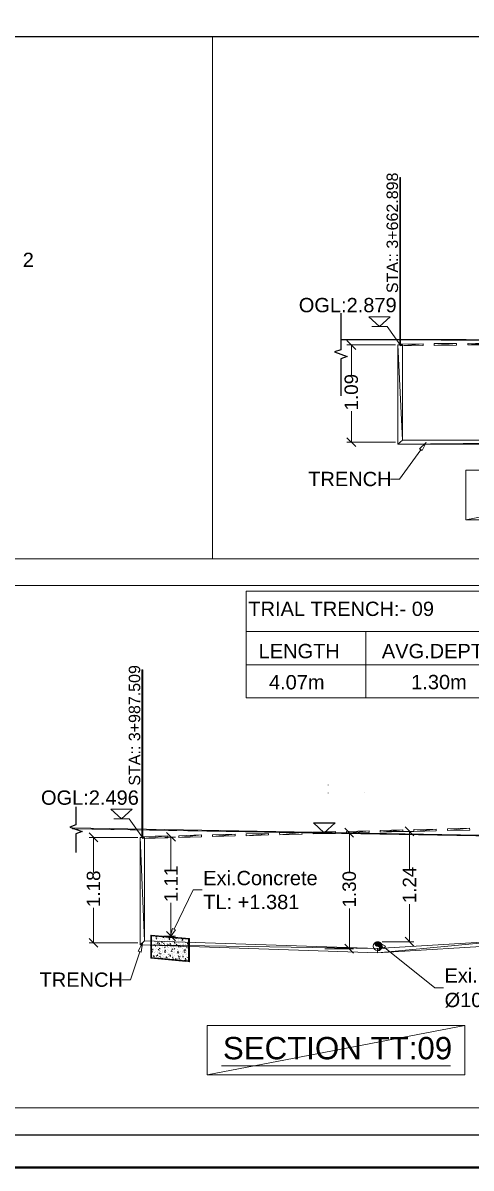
# Model space of a CAD drawing. Header units: inches. Extents: x -0.6 to 32.5, y 0.8 to 22.6.
# Drawn here: x 15.09 to 18.39, y 0.78 to 9.23 of the extents above; entities that cross this region are included whole.
import ezdxf

# ---------------------------------------------------------------- set-up
doc = ezdxf.new("R2010")
doc.units = ezdxf.units.IN
doc.header["$MEASUREMENT"] = 0
doc.layers.add('PDF_Geometry', color=7, linetype='Continuous', true_color=0xa5a5a5)
doc.layers.add('PDF_Text', color=7, linetype='Continuous')
doc.styles.add('PDF Arial', font='arial.ttf')

msp = doc.modelspace()

# ---------------------------------------------------------------- linework, layer by layer
at = {"layer": 'PDF_Geometry', "color": 7, "lineweight": 25}
for points in [[(27.7256, 1.0256), (27.7256, 22.3439), (0.8839, 22.3439), (0.8839, 1.0256), (27.7256, 1.0256)], [(0.8839, 9.1306), (27.7256, 9.1306)]]:
    msp.add_lwpolyline(points, dxfattribs=at)
at = {"layer": 'PDF_Geometry', "color": 7, "lineweight": 0}
for points in [[(16.4872, 5.2756), (16.4872, 9.1306), (10.3672, 9.1306), (10.3672, 5.2756), (16.4872, 5.2756)], [(22.1539, 5.2756), (22.1539, 9.1306), (16.4872, 9.1306), (16.4872, 5.2756), (22.1539, 5.2756)], [(18.0139, 6.0872), (18.0622, 6.1339), (18.0322, 6.0739), (18.0139, 6.0872)], [(18.3556, 5.9306), (18.3556, 5.5639), (20.2572, 5.5639), (20.2572, 5.9306), (18.3556, 5.9306)], [(20.3789, 1.2239), (20.3789, 5.0789), (13.5539, 5.0789), (13.5539, 1.2239), (20.3789, 1.2239)], [(16.2122, 2.5372), (16.1739, 2.4839), (16.1922, 2.5472), (16.2122, 2.5372)], [(15.9389, 2.3789), (15.9689, 2.4389), (15.9589, 2.3722), (15.9389, 2.3789)], [(17.7489, 2.3989), (17.7039, 2.4489), (17.7622, 2.4156), (17.7489, 2.3989)], [(16.4472, 1.8322), (16.4472, 1.4672), (18.3472, 1.4672), (18.3472, 1.8322), (16.4472, 1.8322)], [(16.5522, 1.5339), (18.2422, 1.5339)], [(0.6506, 0.7872), (0.6439, 0.7789), (32.4956, 0.7872), (0.6506, 0.7872)], [(0.6439, 0.7789), (32.4956, 0.7872), (32.5039, 0.7789), (0.6439, 0.7789)]]:
    msp.add_lwpolyline(points, dxfattribs=at)
at = {"layer": 'PDF_Geometry', "color": 8, "lineweight": 0}
for points in [[(17.8672, 6.8539), (17.8739, 6.8539), (17.8672, 8.0906), (17.8672, 6.8539)], [(17.8739, 6.8539), (17.8672, 8.0906), (17.8739, 8.0906), (17.8739, 6.8539)], [(15.9656, 3.2189), (15.9722, 3.2189), (15.9656, 4.4572), (15.9656, 3.2189)], [(15.9722, 3.2189), (15.9656, 4.4572), (15.9722, 4.4572), (15.9722, 3.2189)], [(17.3389, 3.6056), (17.3389, 3.6072)], [(17.3405, 3.5456), (17.3405, 3.5472)], [(17.6072, 3.5489), (17.6072, 3.5472)]]:
    msp.add_lwpolyline(points, dxfattribs=at)
at = {"layer": 'PDF_Geometry', "color": 8, "lineweight": 25}
for points in [[(17.4339, 7.0872), (17.4339, 6.8189), (17.3872, 6.8022), (17.4789, 6.7689), (17.4339, 6.7522), (17.4339, 6.4772)], [(15.4789, 3.4456), (15.4789, 3.3122), (15.4339, 3.2956), (15.5239, 3.2622), (15.4789, 3.2456), (15.4789, 3.1089)], [(17.3906, 3.3272), (17.3106, 3.2539), (17.2322, 3.3272), (17.3906, 3.3272)]]:
    msp.add_lwpolyline(points, dxfattribs=at)
at = {"layer": 'PDF_Geometry', "color": 7, "lineweight": 13}
for points in [[(17.6389, 7.0622), (17.7172, 6.9889), (17.7956, 7.0622), (17.6389, 7.0622)], [(17.8706, 6.8539), (17.7739, 6.9889), (17.6622, 6.9889)], [(15.7372, 3.4289), (15.8156, 3.3556), (15.8939, 3.4289), (15.7372, 3.4289)], [(15.9689, 3.2189), (15.8722, 3.3556), (15.7589, 3.3556)]]:
    msp.add_lwpolyline(points, dxfattribs=at)
at = {"layer": 'PDF_Geometry', "color": 140, "lineweight": 0}
for points in [[(17.4339, 6.8972), (17.4339, 6.8906), (21.1356, 6.8856), (17.4339, 6.8972)], [(17.4339, 6.8906), (21.1356, 6.8856), (21.1356, 6.8789), (17.4339, 6.8906)], [(15.4539, 3.2906), (15.4539, 3.2839), (18.9956, 3.2272), (15.4539, 3.2906)], [(15.4539, 3.2839), (18.9956, 3.2272), (18.9956, 3.2206), (15.4539, 3.2839)], [(17.6889, 2.4372), (17.7006, 2.4172), (17.6872, 2.4356), (17.6889, 2.4372)], [(17.7006, 2.4172), (17.6872, 2.4356), (17.6872, 2.4339), (17.7006, 2.4172)], [(17.6872, 2.4356), (17.7006, 2.4172)], [(17.6872, 2.4356), (17.7006, 2.4172), (17.6872, 2.4356)], [(17.7006, 2.4172), (17.6872, 2.4339), (17.6972, 2.4172), (17.7006, 2.4172)], [(17.6872, 2.4339), (17.6972, 2.4172), (17.6872, 2.4322), (17.6872, 2.4339)], [(17.6972, 2.4172), (17.6872, 2.4322), (17.6872, 2.4306), (17.6972, 2.4172)], [(17.6872, 2.4322), (17.6972, 2.4172)], [(17.6872, 2.4322), (17.6972, 2.4172), (17.6872, 2.4322)], [(17.6972, 2.4172), (17.6872, 2.4306), (17.6956, 2.4189), (17.6972, 2.4172)], [(17.6872, 2.4306), (17.6956, 2.4189), (17.6872, 2.4289), (17.6872, 2.4306)], [(17.6956, 2.4189), (17.6872, 2.4289), (17.6939, 2.4189), (17.6956, 2.4189)], [(17.6872, 2.4289), (17.6939, 2.4189), (17.6889, 2.4289), (17.6872, 2.4289)], [(17.6906, 2.4422), (17.7072, 2.4156), (17.6889, 2.4406), (17.6906, 2.4422)], [(17.7072, 2.4156), (17.6889, 2.4406)], [(17.6889, 2.4406), (17.7072, 2.4156)], [(17.7072, 2.4156), (17.6889, 2.4406), (17.7072, 2.4156)], [(17.6889, 2.4406), (17.7072, 2.4156), (17.6889, 2.4406)], [(17.7072, 2.4156), (17.6889, 2.4406), (17.7039, 2.4156), (17.7072, 2.4156)], [(17.6889, 2.4406), (17.7039, 2.4156), (17.6889, 2.4372), (17.6889, 2.4406)], [(17.7039, 2.4156), (17.6889, 2.4372)], [(17.6889, 2.4372), (17.7039, 2.4156)], [(17.7039, 2.4156), (17.6889, 2.4372), (17.7039, 2.4156)], [(17.6889, 2.4372), (17.7039, 2.4156), (17.6889, 2.4372)], [(17.7039, 2.4156), (17.6889, 2.4372), (17.7006, 2.4172), (17.7039, 2.4156)], [(17.6939, 2.4189), (17.6889, 2.4289), (17.6922, 2.4206), (17.6939, 2.4189)], [(17.6889, 2.4289), (17.6922, 2.4206), (17.6889, 2.4256), (17.6889, 2.4289)], [(17.6922, 2.4222), (17.6922, 2.4222), (17.6889, 2.4256), (17.6922, 2.4222)], [(17.6922, 2.4222), (17.6889, 2.4256), (17.6922, 2.4206), (17.6922, 2.4222)], [(17.6906, 2.4222), (17.6906, 2.4222), (17.6889, 2.4256), (17.6906, 2.4222)], [(17.6906, 2.4222), (17.6889, 2.4256), (17.6922, 2.4222), (17.6906, 2.4222)], [(17.6922, 2.4439), (17.7106, 2.4139), (17.6905, 2.4422), (17.6922, 2.4439)], [(17.7106, 2.4156), (17.7106, 2.4156), (17.6906, 2.4422), (17.7106, 2.4156)], [(17.7106, 2.4156), (17.6906, 2.4422), (17.7106, 2.4139), (17.7106, 2.4156)], [(17.7106, 2.4156), (17.6906, 2.4422), (17.7072, 2.4156), (17.7106, 2.4156)], [(17.6955, 2.4472), (17.7289, 2.3939), (17.6922, 2.4456), (17.6955, 2.4472)], [(17.7289, 2.3939), (17.6922, 2.4456), (17.6922, 2.4439), (17.7289, 2.3939)], [(17.6922, 2.4456), (17.7289, 2.3939)], [(17.6922, 2.4456), (17.7289, 2.3939), (17.6922, 2.4456)], [(17.7155, 2.4122), (17.7155, 2.4122), (17.6922, 2.4439), (17.7155, 2.4122)], [(17.7155, 2.4122), (17.6922, 2.4439), (17.7172, 2.4089), (17.7155, 2.4122)], [(17.7139, 2.4139), (17.7139, 2.4139), (17.6922, 2.4439), (17.7139, 2.4139)], [(17.7139, 2.4139), (17.6922, 2.4439), (17.7155, 2.4122), (17.7139, 2.4139)], [(17.7139, 2.4139), (17.6922, 2.4439), (17.7106, 2.4139), (17.7139, 2.4139)], [(17.7306, 2.3972), (17.7306, 2.3972), (17.6955, 2.4472), (17.7306, 2.3972)], [(17.7306, 2.3972), (17.6955, 2.4472), (17.7322, 2.3972), (17.7306, 2.3972)], [(17.7306, 2.3972), (17.6955, 2.4472), (17.7289, 2.3939), (17.7306, 2.3972)], [(17.6972, 2.4489), (17.7322, 2.3972), (17.6956, 2.4472), (17.6972, 2.4489)], [(17.7006, 2.4489), (17.7322, 2.4006), (17.6972, 2.4489), (17.7006, 2.4489)], [(17.7322, 2.4006), (17.6972, 2.4489), (17.7322, 2.3972), (17.7322, 2.4006)], [(17.7022, 2.4489), (17.7339, 2.4022), (17.7006, 2.4489), (17.7022, 2.4489)], [(17.7339, 2.4022), (17.7006, 2.4489), (17.7322, 2.4006), (17.7339, 2.4022)], [(17.7039, 2.4489), (17.7339, 2.4039), (17.7022, 2.4489), (17.7039, 2.4489)], [(17.7339, 2.4039), (17.7022, 2.4489), (17.7339, 2.4022), (17.7339, 2.4039)], [(17.7089, 2.4489), (17.7356, 2.4056), (17.7039, 2.4489), (17.7089, 2.4489)], [(17.7356, 2.4056), (17.7039, 2.4489), (17.7339, 2.4039), (17.7356, 2.4056)], [(17.7056, 2.3839), (17.7039, 2.3839)], [(17.7056, 2.3839), (17.7039, 2.3839), (17.7056, 2.3839)], [(17.7072, 2.3839), (17.7056, 2.3839)], [(17.7072, 2.3839), (17.7056, 2.3839), (17.7072, 2.3839)], [(17.7106, 2.3839), (17.7072, 2.3839)], [(17.7106, 2.3839), (17.7072, 2.3839), (17.7106, 2.3839)], [(17.7106, 2.4489), (17.7356, 2.4106), (17.7089, 2.4489), (17.7106, 2.4489)], [(17.7356, 2.4106), (17.7089, 2.4489), (17.7356, 2.4056), (17.7356, 2.4106)], [(17.7155, 2.4472), (17.7372, 2.4122), (17.7106, 2.4489), (17.7155, 2.4472)], [(17.7372, 2.4122), (17.7106, 2.4489), (17.7356, 2.4106), (17.7372, 2.4122)], [(17.7139, 2.3856), (17.7106, 2.3839)], [(17.7139, 2.3856), (17.7106, 2.3839), (17.7139, 2.3856)], [(17.7106, 2.3839), (17.7106, 2.3839), (17.7139, 2.3856), (17.7106, 2.3839)], [(17.7106, 2.3839), (17.7106, 2.3839)], [(17.7106, 2.3839), (17.7106, 2.3839)], [(17.7139, 2.3856), (17.7139, 2.3856), (17.7155, 2.3872), (17.7139, 2.3856)], [(17.7139, 2.3856), (17.7155, 2.3872), (17.7172, 2.3856), (17.7139, 2.3856)], [(17.7172, 2.4472), (17.7372, 2.4156), (17.7155, 2.4472), (17.7172, 2.4472)], [(17.7372, 2.4156), (17.7155, 2.4472), (17.7372, 2.4122), (17.7372, 2.4156)], [(17.7172, 2.3856), (17.7155, 2.3889)], [(17.7172, 2.3856), (17.7155, 2.3889), (17.7172, 2.3856)], [(17.7155, 2.3889), (17.7172, 2.3856), (17.7155, 2.3872), (17.7155, 2.3889)], [(17.7172, 2.3906), (17.7172, 2.3856), (17.7156, 2.3889), (17.7172, 2.3906)], [(17.7206, 2.4439), (17.7372, 2.4189), (17.7172, 2.4472), (17.7206, 2.4439)], [(17.7372, 2.4189), (17.7172, 2.4472), (17.7372, 2.4156), (17.7372, 2.4189)], [(17.7289, 2.3939), (17.7172, 2.4089), (17.7272, 2.3939), (17.7289, 2.3939)], [(17.7172, 2.4089), (17.7272, 2.3939), (17.7189, 2.4056), (17.7172, 2.4089)], [(17.7189, 2.3939), (17.7206, 2.3872), (17.7172, 2.3906), (17.7189, 2.3939)], [(17.7206, 2.3872), (17.7172, 2.3906), (17.7172, 2.3856), (17.7206, 2.3872)], [(17.7272, 2.3939), (17.7189, 2.4056), (17.7272, 2.3922), (17.7272, 2.3939)], [(17.7189, 2.4056), (17.7272, 2.3922), (17.7206, 2.4022), (17.7189, 2.4056)], [(17.7206, 2.3972), (17.7222, 2.3889), (17.7189, 2.3939), (17.7206, 2.3972)], [(17.7222, 2.3889), (17.7189, 2.3939)], [(17.7189, 2.3939), (17.7222, 2.3889)], [(17.7222, 2.3889), (17.7189, 2.3939), (17.7222, 2.3889)], [(17.7189, 2.3939), (17.7222, 2.3889), (17.7189, 2.3939)], [(17.7222, 2.3889), (17.7189, 2.3939), (17.7206, 2.3872), (17.7222, 2.3889)], [(17.7222, 2.4439), (17.7356, 2.4222), (17.7206, 2.4439), (17.7222, 2.4439)], [(17.7356, 2.4222), (17.7206, 2.4439), (17.7372, 2.4189), (17.7356, 2.4222)], [(17.7272, 2.3922), (17.7206, 2.4022)], [(17.7206, 2.4022), (17.7272, 2.3922)], [(17.7272, 2.3922), (17.7206, 2.4022), (17.7272, 2.3922)], [(17.7206, 2.4022), (17.7272, 2.3922), (17.7206, 2.4022)], [(17.7272, 2.3922), (17.7206, 2.4022), (17.7256, 2.3922), (17.7272, 2.3922)], [(17.7206, 2.4022), (17.7256, 2.3922), (17.7206, 2.4006), (17.7206, 2.4022)], [(17.7256, 2.3922), (17.7206, 2.4006), (17.7239, 2.3906), (17.7256, 2.3922)], [(17.7206, 2.4006), (17.7239, 2.3906), (17.7206, 2.3972), (17.7206, 2.4006)], [(17.7239, 2.3906), (17.7206, 2.3972), (17.7222, 2.3889), (17.7239, 2.3906)], [(17.7256, 2.4406), (17.7356, 2.4256), (17.7222, 2.4439), (17.7256, 2.4406)], [(17.7356, 2.4256), (17.7222, 2.4439), (17.7356, 2.4222), (17.7356, 2.4256)], [(17.7272, 2.4389), (17.7339, 2.4289), (17.7256, 2.4406), (17.7272, 2.4389)], [(17.7339, 2.4289), (17.7256, 2.4406), (17.7356, 2.4256), (17.7339, 2.4289)], [(17.7322, 2.4339), (17.7322, 2.4322), (17.7272, 2.4389), (17.7322, 2.4339)], [(17.7322, 2.4322), (17.7272, 2.4389), (17.7339, 2.4289), (17.7322, 2.4322)]]:
    msp.add_lwpolyline(points, dxfattribs=at)
at = {"layer": 'PDF_Geometry', "color": 7, "lineweight": 9}
for points in [[(17.5422, 6.8206), (17.4772, 6.8872)], [(17.8356, 6.8539), (17.4772, 6.8539)], [(17.5106, 6.8539), (17.5106, 6.6256)], [(17.5106, 6.1356), (17.5106, 6.3639)], [(17.4772, 6.1689), (17.5422, 6.1039)], [(17.8372, 6.1356), (17.4772, 6.1356)], [(18.0239, 6.0806), (17.8656, 5.8639), (17.7989, 5.8639)], [(17.9722, 3.2322), (17.9072, 3.2972)], [(15.6406, 3.1872), (15.5756, 3.2522)], [(15.9356, 3.2189), (15.5756, 3.2189)], [(15.6072, 3.2189), (15.6072, 2.9606)], [(16.1339, 3.2222), (16.2122, 3.2222)], [(16.2122, 3.1906), (16.1472, 3.2556)], [(16.1789, 3.2222), (16.1789, 2.9772)], [(17.3439, 3.2539), (17.5272, 3.2539)], [(17.5272, 3.2206), (17.4622, 3.2872)], [(17.4956, 3.2539), (17.4956, 2.9556)], [(17.7822, 3.2639), (17.9722, 3.2639)], [(17.9389, 3.2639), (17.9389, 2.9872)], [(16.2022, 2.5422), (16.3439, 2.8322), (16.4106, 2.8322)], [(16.1789, 2.4906), (16.1789, 2.7356)], [(17.9389, 2.4489), (17.9389, 2.7272)], [(15.6072, 2.4406), (15.6072, 2.6989)], [(17.4956, 2.3972), (17.4956, 2.6956)], [(15.5756, 2.4739), (15.6406, 2.4089)], [(16.1239, 2.4906), (16.2122, 2.4906)], [(16.1472, 2.5239), (16.2122, 2.4572)], [(17.9072, 2.4822), (17.9722, 2.4156)], [(15.9356, 2.4406), (15.5756, 2.4406)], [(15.9489, 2.3756), (15.8822, 2.1689), (15.8172, 2.1689)], [(17.3156, 2.3972), (17.5272, 2.3972)], [(17.4622, 2.4306), (17.5272, 2.3639)], [(17.7372, 2.4489), (17.9722, 2.4489)], [(17.7556, 2.4072), (18.1256, 2.1089), (18.1905, 2.1089)]]:
    msp.add_lwpolyline(points, dxfattribs=at)
at = {"layer": 'PDF_Geometry', "color": 8, "lineweight": 0, "true_color": 0x767676}
for points in [[(17.8539, 6.1206), (17.8872, 6.1522), (17.8539, 6.8539), (17.8539, 6.1206)], [(17.8872, 6.1522), (17.8539, 6.8539), (17.8872, 6.8539), (17.8872, 6.1522)], [(17.8706, 6.8606), (17.8706, 6.8472), (18.0406, 6.8622), (17.8706, 6.8606)], [(17.8706, 6.8472), (18.0406, 6.8622), (18.0406, 6.8489), (17.8706, 6.8472)], [(18.1222, 6.8639), (18.1222, 6.8506), (18.2872, 6.8656), (18.1222, 6.8639)], [(18.1222, 6.8506), (18.2872, 6.8656), (18.2872, 6.8522), (18.1222, 6.8506)], [(18.3706, 6.8656), (18.3706, 6.8539), (18.5356, 6.8689), (18.3706, 6.8656)], [(18.3706, 6.8539), (18.5356, 6.8689), (18.5356, 6.8556), (18.3706, 6.8539)], [(20.7839, 6.1206), (20.7506, 6.1522), (17.8539, 6.1206), (20.7839, 6.1206)], [(20.7506, 6.1522), (17.8539, 6.1206), (17.8872, 6.1522), (20.7506, 6.1522)], [(15.9522, 2.4256), (15.9856, 2.4572), (15.9522, 3.2189), (15.9522, 2.4256)], [(15.9856, 2.4572), (15.9522, 3.2189), (15.9856, 3.2189), (15.9856, 2.4572)], [(15.9689, 3.2256), (15.9689, 3.2122), (16.1572, 3.2306), (15.9689, 3.2256)], [(15.9689, 3.2122), (16.1572, 3.2306), (16.1572, 3.2172), (15.9689, 3.2122)], [(16.2389, 3.2322), (16.2389, 3.2189), (16.4039, 3.2372), (16.2389, 3.2322)], [(16.2389, 3.2189), (16.4039, 3.2372), (16.4039, 3.2239), (16.2389, 3.2189)], [(16.4872, 3.2389), (16.4872, 3.2256), (16.6522, 3.2439), (16.4872, 3.2389)], [(16.4872, 3.2256), (16.6522, 3.2439), (16.6522, 3.2306), (16.4872, 3.2256)], [(16.7339, 3.2456), (16.7339, 3.2322), (16.8989, 3.2489), (16.7339, 3.2456)], [(16.7339, 3.2322), (16.8989, 3.2489), (16.8989, 3.2372), (16.7339, 3.2322)], [(16.9806, 3.2522), (16.9822, 3.2389), (17.1456, 3.2556), (16.9806, 3.2522)], [(16.9822, 3.2389), (17.1456, 3.2556), (17.1472, 3.2422), (16.9822, 3.2389)], [(17.2289, 3.2572), (17.2289, 3.2456), (17.3939, 3.2622), (17.2289, 3.2572)], [(17.2289, 3.2456), (17.3939, 3.2622), (17.3939, 3.2489), (17.2289, 3.2456)], [(17.4756, 3.2639), (17.4772, 3.2506), (17.6406, 3.2689), (17.4756, 3.2639)], [(17.4772, 3.2506), (17.6406, 3.2689), (17.6406, 3.2556), (17.4772, 3.2506)], [(17.7239, 3.2706), (17.7239, 3.2572), (17.8889, 3.2756), (17.7239, 3.2706)], [(17.7239, 3.2572), (17.8889, 3.2756), (17.8889, 3.2622), (17.7239, 3.2572)], [(17.9706, 3.2772), (17.9706, 3.2639), (18.1356, 3.2806), (17.9706, 3.2772)], [(17.9706, 3.2639), (18.1356, 3.2806), (18.1356, 3.2672), (17.9706, 3.2639)], [(18.2189, 3.2839), (18.2189, 3.2706), (18.3822, 3.2872), (18.2189, 3.2839)], [(18.2189, 3.2706), (18.3822, 3.2872), (18.3839, 3.2739), (18.2189, 3.2706)], [(17.7039, 2.4006), (15.9522, 2.4256), (15.9856, 2.4572), (17.7039, 2.4006)], [(18.6706, 2.4256), (18.6372, 2.4572), (17.7039, 2.3672), (18.6706, 2.4256)], [(18.6372, 2.4572), (17.7039, 2.3672), (17.7039, 2.4006), (18.6372, 2.4572)], [(17.7039, 2.3672), (17.7039, 2.4006), (15.9522, 2.4256), (17.7039, 2.3672)]]:
    msp.add_lwpolyline(points, dxfattribs=at)
at = {"layer": 'PDF_Geometry', "color": 2, "lineweight": 0}
for points in [[(18.3556, 5.9306), (18.3556, 5.5639), (20.2572, 5.9306), (18.3556, 5.9306)], [(18.3556, 5.5639), (20.2572, 5.9306), (20.2572, 5.5639), (18.3556, 5.5639)], [(16.4472, 1.8322), (16.4472, 1.4672), (18.3472, 1.8322), (16.4472, 1.8322)], [(16.4472, 1.4672), (18.3472, 1.8322), (18.3472, 1.4672), (16.4472, 1.4672)]]:
    msp.add_lwpolyline(points, dxfattribs=at)
at = {"layer": 'PDF_Geometry', "color": 7, "lineweight": 18}
for points in [[(16.7339, 5.0356), (19.4472, 5.0372), (19.4472, 4.2489), (16.7339, 4.2489), (16.7339, 5.0356)], [(16.7339, 4.7389), (19.4472, 4.7389)], [(17.6172, 4.7389), (17.6172, 4.2489)], [(16.7339, 4.4939), (19.4472, 4.4939)]]:
    msp.add_lwpolyline(points, dxfattribs=at)
at = {"layer": 'PDF_Geometry', "color": 122, "lineweight": 0, "true_color": 0x00dda5}
for points in [[(16.0306, 2.3272), (16.0372, 2.3339), (16.0306, 2.4989), (16.0306, 2.3272)], [(16.0372, 2.3339), (16.0306, 2.4989), (16.0372, 2.4922), (16.0372, 2.3339)], [(16.0306, 2.4989), (16.0372, 2.4922), (16.3156, 2.4739), (16.0306, 2.4989)], [(16.0372, 2.4922), (16.3156, 2.4739), (16.3089, 2.4672), (16.0372, 2.4922)], [(16.3156, 2.4739), (16.3089, 2.4672), (16.3156, 2.3022), (16.3156, 2.4739)], [(16.3089, 2.4672), (16.3156, 2.3022), (16.3089, 2.3089), (16.3089, 2.4672)], [(16.3089, 2.3089), (16.0306, 2.3272), (16.0372, 2.3339), (16.3089, 2.3089)], [(16.3156, 2.3022), (16.3089, 2.3089), (16.0306, 2.3272), (16.3156, 2.3022)]]:
    msp.add_lwpolyline(points, dxfattribs=at)
at = {"layer": 'PDF_Geometry', "color": 122, "lineweight": 9, "true_color": 0x00dda5}
for points in [[(16.0339, 2.4956), (16.0356, 2.4956)], [(16.0372, 2.4889), (16.0372, 2.4889)], [(16.0372, 2.4839), (16.0372, 2.4839)], [(16.0389, 2.4556), (16.0389, 2.4556)], [(16.0456, 2.4656), (16.0456, 2.4656)], [(16.0522, 2.4856), (16.0522, 2.4856)], [(16.0539, 2.4939), (16.0556, 2.4939)], [(16.0622, 2.4906), (16.0622, 2.4906)], [(16.0639, 2.4589), (16.0639, 2.4589)], [(16.0656, 2.4806), (16.0656, 2.4806)], [(16.0672, 2.4889), (16.0706, 2.4922)], [(16.0689, 2.4889), (16.0722, 2.4889)], [(16.0689, 2.4756), (16.0739, 2.4772)], [(16.0706, 2.4739), (16.0739, 2.4722)], [(16.0722, 2.4822), (16.0722, 2.4822)], [(16.0739, 2.4689), (16.0756, 2.4722)], [(16.0756, 2.4822), (16.0756, 2.4872)], [(16.0772, 2.4622), (16.0772, 2.4622)], [(16.0872, 2.4706), (16.0872, 2.4706)], [(16.0972, 2.4622), (16.0972, 2.4622)], [(16.0989, 2.4856), (16.0989, 2.4856)], [(16.1039, 2.4722), (16.1039, 2.4722)], [(16.1072, 2.4806), (16.1072, 2.4806)], [(16.1156, 2.4856), (16.1189, 2.4889)], [(16.1156, 2.4856), (16.1206, 2.4839)], [(16.1172, 2.4689), (16.1172, 2.4689)], [(16.1239, 2.4789), (16.1222, 2.4822)], [(16.1239, 2.4822), (16.1289, 2.4872)], [(16.1289, 2.4756), (16.1289, 2.4756)], [(16.1322, 2.4672), (16.1322, 2.4672)], [(16.1422, 2.4789), (16.1422, 2.4789)], [(16.1522, 2.4556), (16.1522, 2.4556)], [(16.1556, 2.4756), (16.1556, 2.4756)], [(16.1622, 2.4806), (16.1656, 2.4839)], [(16.1639, 2.4806), (16.1672, 2.4806)], [(16.1639, 2.4689), (16.1689, 2.4722)], [(16.1639, 2.4689), (16.1672, 2.4672)], [(16.1656, 2.4722), (16.1656, 2.4722)], [(16.1706, 2.4739), (16.1689, 2.4789)], [(16.1689, 2.4639), (16.1706, 2.4672)], [(16.1689, 2.4572), (16.1689, 2.4572)], [(16.1706, 2.4822), (16.1706, 2.4822)], [(16.1772, 2.4772), (16.1772, 2.4772)], [(16.1939, 2.4706), (16.2006, 2.4772)], [(16.1939, 2.4606), (16.1939, 2.4606)], [(16.1989, 2.4772), (16.1989, 2.4772)], [(16.1989, 2.4539), (16.1989, 2.4539)], [(16.2106, 2.4772), (16.2122, 2.4806)], [(16.2106, 2.4772), (16.2139, 2.4756)], [(16.2139, 2.4756), (16.2139, 2.4756)], [(16.2172, 2.4706), (16.2172, 2.4739)], [(16.2322, 2.4589), (16.2322, 2.4589)], [(16.2356, 2.4672), (16.2356, 2.4672)], [(16.2489, 2.4739), (16.2489, 2.4739)], [(16.2522, 2.4689), (16.2522, 2.4689)], [(16.2572, 2.4722), (16.2606, 2.4756)], [(16.2572, 2.4722), (16.2622, 2.4722)], [(16.2589, 2.4639), (16.2639, 2.4656)], [(16.2589, 2.4639), (16.2622, 2.4622)], [(16.2656, 2.4656), (16.2639, 2.4706)], [(16.2639, 2.4589), (16.2656, 2.4622)], [(16.2656, 2.4606), (16.2706, 2.4656)], [(16.2672, 2.4639), (16.2672, 2.4639)], [(16.2672, 2.4556), (16.2672, 2.4556)], [(16.2772, 2.4722), (16.2772, 2.4722)], [(16.2839, 2.4722), (16.2839, 2.4722)], [(16.3006, 2.4689), (16.3006, 2.4689)], [(16.3022, 2.4522), (16.3022, 2.4522)], [(16.3039, 2.4689), (16.3072, 2.4706)], [(16.3056, 2.4689), (16.3089, 2.4672)], [(16.3056, 2.4622), (16.3056, 2.4622)], [(16.3122, 2.4656), (16.3122, 2.4656)], [(16.0372, 2.4372), (16.0372, 2.4406)], [(16.0372, 2.4172), (16.0372, 2.4172)], [(16.0372, 2.3789), (16.0422, 2.3806)], [(16.0372, 2.3789), (16.0406, 2.3772)], [(16.0389, 2.4406), (16.0389, 2.4406)], [(16.0389, 2.3939), (16.0422, 2.3972)], [(16.0389, 2.3939), (16.0439, 2.3939)], [(16.0389, 2.3722), (16.0389, 2.3722)], [(16.0422, 2.3722), (16.0439, 2.3772)], [(16.0456, 2.4139), (16.0456, 2.4139)], [(16.0472, 2.3872), (16.0456, 2.3922)], [(16.0472, 2.3722), (16.0472, 2.3722)], [(16.0506, 2.3956), (16.0506, 2.3956)], [(16.0522, 2.4189), (16.0522, 2.4189)], [(16.0522, 2.4022), (16.0522, 2.4022)], [(16.0539, 2.4272), (16.0572, 2.4289)], [(16.0539, 2.4272), (16.0572, 2.4239)], [(16.0572, 2.4206), (16.0589, 2.4256)], [(16.0589, 2.4489), (16.0589, 2.4489)], [(16.0589, 2.3722), (16.0589, 2.3722)], [(16.0606, 2.3706), (16.0606, 2.3706)], [(16.0622, 2.4172), (16.0672, 2.4239)], [(16.0622, 2.4139), (16.0622, 2.4139)], [(16.0622, 2.3922), (16.0622, 2.3922)], [(16.0639, 2.4372), (16.0639, 2.4372)], [(16.0689, 2.4456), (16.0689, 2.4456)], [(16.0689, 2.4206), (16.0689, 2.4206)], [(16.0689, 2.3789), (16.0689, 2.3789)], [(16.0739, 2.4389), (16.0739, 2.4389)], [(16.0756, 2.4239), (16.0756, 2.4239)], [(16.0756, 2.3989), (16.0756, 2.3989)], [(16.0772, 2.4389), (16.0806, 2.4439)], [(16.0772, 2.4389), (16.0822, 2.4389)], [(16.0772, 2.3789), (16.0772, 2.3789)], [(16.0822, 2.4422), (16.0889, 2.4406)], [(16.0822, 2.4139), (16.0822, 2.4139)], [(16.0822, 2.3706), (16.0822, 2.3706)], [(16.0856, 2.4322), (16.0839, 2.4372)], [(16.0856, 2.4472), (16.0856, 2.4472)], [(16.0856, 2.3889), (16.0889, 2.3939)], [(16.0872, 2.3889), (16.0906, 2.3889)], [(16.0906, 2.4089), (16.0906, 2.4089)], [(16.0922, 2.4006), (16.0972, 2.4022)], [(16.0939, 2.4472), (16.0939, 2.4472)], [(16.0939, 2.4239), (16.0939, 2.4239)], [(16.0939, 2.4006), (16.0972, 2.3972)], [(16.0939, 2.3839), (16.0939, 2.3872)], [(16.0939, 2.3756), (16.0939, 2.3756)], [(16.0956, 2.4322), (16.0956, 2.4389)], [(16.0956, 2.4189), (16.0956, 2.4189)], [(16.0956, 2.3972), (16.0956, 2.3972)], [(16.0972, 2.4406), (16.0972, 2.4406)], [(16.0972, 2.3939), (16.0989, 2.3989)], [(16.1006, 2.3772), (16.1006, 2.3772)], [(16.1039, 2.3772), (16.1039, 2.3772)], [(16.1089, 2.4489), (16.1139, 2.4506)], [(16.1089, 2.4472), (16.1122, 2.4456)], [(16.1089, 2.4372), (16.1089, 2.4372)], [(16.1106, 2.4506), (16.1106, 2.4506)], [(16.1139, 2.4422), (16.1139, 2.4456)], [(16.1139, 2.4289), (16.1139, 2.4289)], [(16.1156, 2.3856), (16.1156, 2.3856)], [(16.1172, 2.4122), (16.1172, 2.4122)], [(16.1172, 2.4039), (16.1172, 2.4039)], [(16.1172, 2.3806), (16.1172, 2.3806)], [(16.1172, 2.3689), (16.1172, 2.3689)], [(16.1239, 2.4356), (16.1272, 2.4389)], [(16.1256, 2.4356), (16.1289, 2.4356)], [(16.1289, 2.4156), (16.1289, 2.4156)], [(16.1289, 2.3806), (16.1289, 2.3806)], [(16.1306, 2.4456), (16.1306, 2.4456)], [(16.1306, 2.4456), (16.1306, 2.4456)], [(16.1306, 2.4239), (16.1306, 2.4239)], [(16.1306, 2.4022), (16.1306, 2.4022)], [(16.1322, 2.4289), (16.1322, 2.4322)], [(16.1322, 2.4072), (16.1389, 2.4122)], [(16.1322, 2.3739), (16.1372, 2.3756)], [(16.1322, 2.3739), (16.1356, 2.3706)], [(16.1339, 2.4056), (16.1339, 2.4056)], [(16.1339, 2.3856), (16.1372, 2.3889)], [(16.1339, 2.3856), (16.1389, 2.3856)], [(16.1356, 2.4289), (16.1356, 2.4289)], [(16.1372, 2.3672), (16.1372, 2.3722)], [(16.1389, 2.3772), (16.1389, 2.3772)], [(16.1422, 2.3789), (16.1406, 2.3839)], [(16.1422, 2.3839), (16.1422, 2.3839)], [(16.1439, 2.4372), (16.1439, 2.4372)], [(16.1489, 2.4222), (16.1522, 2.4239)], [(16.1489, 2.4206), (16.1522, 2.4189)], [(16.1522, 2.4356), (16.1522, 2.4356)], [(16.1522, 2.4322), (16.1522, 2.4322)], [(16.1522, 2.4306), (16.1589, 2.4289)], [(16.1522, 2.4156), (16.1539, 2.4189)], [(16.1522, 2.4106), (16.1522, 2.4106)], [(16.1522, 2.3672), (16.1522, 2.3672)], [(16.1556, 2.3922), (16.1556, 2.3922)], [(16.1589, 2.4089), (16.1589, 2.4089)], [(16.1622, 2.3839), (16.1622, 2.3839)], [(16.1639, 2.4289), (16.1639, 2.4289)], [(16.1639, 2.4072), (16.1639, 2.4072)], [(16.1656, 2.4506), (16.1656, 2.4506)], [(16.1656, 2.4439), (16.1656, 2.4439)], [(16.1672, 2.4222), (16.1656, 2.4272)], [(16.1689, 2.4222), (16.1689, 2.4222)], [(16.1722, 2.4306), (16.1756, 2.4356)], [(16.1722, 2.4306), (16.1772, 2.4306)], [(16.1739, 2.3756), (16.1739, 2.3756)], [(16.1772, 2.4356), (16.1772, 2.4356)], [(16.1789, 2.4356), (16.1789, 2.4356)], [(16.1789, 2.4239), (16.1789, 2.4289)], [(16.1806, 2.3806), (16.1839, 2.3856)], [(16.1822, 2.3806), (16.1856, 2.3806)], [(16.1839, 2.3889), (16.1839, 2.3889)], [(16.1872, 2.4089), (16.1872, 2.4089)], [(16.1872, 2.3956), (16.1922, 2.3972)], [(16.1872, 2.3939), (16.1906, 2.3922)], [(16.1889, 2.3756), (16.1872, 2.3789)], [(16.1906, 2.4422), (16.1906, 2.4422)], [(16.1922, 2.3889), (16.1939, 2.3922)], [(16.1939, 2.3989), (16.1939, 2.3989)], [(16.1956, 2.3889), (16.1956, 2.3889)], [(16.1956, 2.3672), (16.1956, 2.3672)], [(16.1972, 2.4322), (16.1972, 2.4322)], [(16.1972, 2.4106), (16.1972, 2.4106)], [(16.2006, 2.4422), (16.2006, 2.4422)], [(16.2006, 2.4139), (16.2006, 2.4139)], [(16.2006, 2.3906), (16.2006, 2.3906)], [(16.2039, 2.4439), (16.2089, 2.4456)], [(16.2039, 2.4422), (16.2072, 2.4406)], [(16.2039, 2.3956), (16.2089, 2.4006)], [(16.2072, 2.4289), (16.2072, 2.4289)], [(16.2072, 2.3672), (16.2072, 2.3672)], [(16.2089, 2.4372), (16.2089, 2.4406)], [(16.2089, 2.3739), (16.2089, 2.3739)], [(16.2139, 2.4339), (16.2139, 2.4339)], [(16.2172, 2.4172), (16.2172, 2.4172)], [(16.2189, 2.4406), (16.2189, 2.4406)], [(16.2189, 2.4272), (16.2222, 2.4306)], [(16.2206, 2.4272), (16.2239, 2.4272)], [(16.2222, 2.4072), (16.2222, 2.4072)], [(16.2239, 2.4189), (16.2289, 2.4189)], [(16.2272, 2.4206), (16.2256, 2.4239)], [(16.2256, 2.3939), (16.2256, 2.3939)], [(16.2272, 2.3689), (16.2322, 2.3706)], [(16.2272, 2.3689), (16.2306, 2.3656)], [(16.2289, 2.4489), (16.2289, 2.4489)], [(16.2289, 2.3772), (16.2322, 2.3806)], [(16.2289, 2.3772), (16.2322, 2.3772)], [(16.2289, 2.3722), (16.2289, 2.3722)], [(16.2306, 2.4156), (16.2306, 2.4156)], [(16.2306, 2.3939), (16.2306, 2.3939)], [(16.2322, 2.4372), (16.2322, 2.4372)], [(16.2322, 2.4056), (16.2322, 2.4056)], [(16.2356, 2.4422), (16.2356, 2.4422)], [(16.2356, 2.4406), (16.2356, 2.4406)], [(16.2372, 2.4106), (16.2356, 2.4172)], [(16.2356, 2.3706), (16.2356, 2.3756)], [(16.2422, 2.4206), (16.2422, 2.4206)], [(16.2422, 2.4172), (16.2472, 2.4189)], [(16.2439, 2.4156), (16.2472, 2.4139)], [(16.2456, 2.4356), (16.2456, 2.4356)], [(16.2456, 2.3722), (16.2456, 2.3722)], [(16.2472, 2.4106), (16.2489, 2.4139)], [(16.2489, 2.4322), (16.2489, 2.4322)], [(16.2489, 2.3739), (16.2489, 2.3739)], [(16.2572, 2.4056), (16.2572, 2.4056)], [(16.2606, 2.4456), (16.2606, 2.4456)], [(16.2639, 2.3989), (16.2639, 2.3989)], [(16.2639, 2.3756), (16.2639, 2.3756)], [(16.2656, 2.4422), (16.2656, 2.4422)], [(16.2656, 2.4206), (16.2656, 2.4206)], [(16.2656, 2.3756), (16.2656, 2.3756)], [(16.2672, 2.4222), (16.2689, 2.4272)], [(16.2672, 2.4222), (16.2706, 2.4222)], [(16.2672, 2.3989), (16.2672, 2.3989)], [(16.2672, 2.3722), (16.2672, 2.3722)], [(16.2706, 2.4389), (16.2706, 2.4389)], [(16.2706, 2.4122), (16.2706, 2.4122)], [(16.2739, 2.4156), (16.2739, 2.4206)], [(16.2739, 2.3856), (16.2789, 2.3906)], [(16.2756, 2.3739), (16.2789, 2.3772)], [(16.2756, 2.3739), (16.2806, 2.3722)], [(16.2806, 2.3706), (16.2806, 2.3706)], [(16.2822, 2.3906), (16.2872, 2.3922)], [(16.2822, 2.3889), (16.2856, 2.3872)], [(16.2839, 2.3672), (16.2822, 2.3706)], [(16.2839, 2.4422), (16.2839, 2.4422)], [(16.2839, 2.4306), (16.2839, 2.4306)], [(16.2839, 2.4256), (16.2839, 2.4256)], [(16.2839, 2.4022), (16.2839, 2.4022)], [(16.2872, 2.3839), (16.2889, 2.3872)], [(16.2906, 2.3789), (16.2906, 2.3789)], [(16.2922, 2.4039), (16.2922, 2.4039)], [(16.2939, 2.4089), (16.2989, 2.4072)], [(16.2972, 2.4022), (16.2972, 2.4022)], [(16.2972, 2.3806), (16.2972, 2.3806)], [(16.2989, 2.4472), (16.2989, 2.4472)], [(16.2989, 2.4372), (16.3039, 2.4389)], [(16.2989, 2.4372), (16.3022, 2.4356)], [(16.2989, 2.4239), (16.2989, 2.4239)], [(16.3006, 2.4272), (16.3006, 2.4272)], [(16.3022, 2.4322), (16.3039, 2.4356)], [(16.3056, 2.4372), (16.3056, 2.4372)], [(16.3056, 2.3789), (16.3056, 2.3789)], [(16.3072, 2.4006), (16.3072, 2.4056)], [(16.3089, 2.4189), (16.3089, 2.4189)], [(16.3089, 2.4056), (16.3089, 2.4056)], [(16.0372, 2.3322), (16.0372, 2.3322)], [(16.0406, 2.3456), (16.0406, 2.3456)], [(16.0489, 2.3439), (16.0506, 2.3472)], [(16.0489, 2.3439), (16.0522, 2.3439)], [(16.0556, 2.3456), (16.0556, 2.3456)], [(16.0556, 2.3372), (16.0556, 2.3422)], [(16.0606, 2.3489), (16.0606, 2.3489)], [(16.0706, 2.3422), (16.0772, 2.3472)], [(16.0756, 2.3389), (16.0756, 2.3389)], [(16.0772, 2.3522), (16.0806, 2.3539)], [(16.0772, 2.3522), (16.0806, 2.3506)], [(16.0806, 2.3456), (16.0822, 2.3506)], [(16.0822, 2.3522), (16.0822, 2.3522)], [(16.0822, 2.3272), (16.0822, 2.3272)], [(16.0906, 2.3656), (16.0972, 2.3656)], [(16.0906, 2.3439), (16.0906, 2.3439)], [(16.0939, 2.3522), (16.0939, 2.3522)], [(16.0939, 2.3306), (16.0939, 2.3306)], [(16.0956, 2.3406), (16.0989, 2.3439)], [(16.0956, 2.3406), (16.1006, 2.3389)], [(16.0989, 2.3539), (16.0989, 2.3539)], [(16.1039, 2.3339), (16.1022, 2.3372)], [(16.1056, 2.3572), (16.1039, 2.3639)], [(16.1072, 2.3306), (16.1072, 2.3306)], [(16.1139, 2.3456), (16.1139, 2.3456)], [(16.1156, 2.3256), (16.1206, 2.3272)], [(16.1172, 2.3256), (16.1206, 2.3239)], [(16.1222, 2.3222), (16.1222, 2.3239)], [(16.1239, 2.3572), (16.1239, 2.3572)], [(16.1256, 2.3422), (16.1256, 2.3422)], [(16.1272, 2.3356), (16.1272, 2.3356)], [(16.1289, 2.3572), (16.1289, 2.3572)], [(16.1289, 2.3322), (16.1289, 2.3322)], [(16.1422, 2.3356), (16.1456, 2.3389)], [(16.1422, 2.3322), (16.1472, 2.3372)], [(16.1439, 2.3356), (16.1472, 2.3356)], [(16.1489, 2.3372), (16.1489, 2.3372)], [(16.1506, 2.3289), (16.1506, 2.3339)], [(16.1522, 2.3522), (16.1522, 2.3522)], [(16.1606, 2.3422), (16.1606, 2.3422)], [(16.1606, 2.3406), (16.1606, 2.3406)], [(16.1622, 2.3622), (16.1622, 2.3622)], [(16.1622, 2.3556), (16.1672, 2.3539)], [(16.1656, 2.3622), (16.1656, 2.3622)], [(16.1656, 2.3389), (16.1656, 2.3389)], [(16.1672, 2.3389), (16.1672, 2.3389)], [(16.1722, 2.3472), (16.1756, 2.3489)], [(16.1722, 2.3472), (16.1756, 2.3439)], [(16.1756, 2.3472), (16.1739, 2.3522)], [(16.1756, 2.3406), (16.1772, 2.3456)], [(16.1822, 2.3656), (16.1822, 2.3656)], [(16.1889, 2.3656), (16.1889, 2.3656)], [(16.1906, 2.3589), (16.1906, 2.3589)], [(16.1906, 2.3422), (16.1906, 2.3422)], [(16.1906, 2.3322), (16.1939, 2.3356)], [(16.1906, 2.3322), (16.1956, 2.3306)], [(16.1939, 2.3456), (16.1939, 2.3456)], [(16.1939, 2.3222), (16.1939, 2.3222)], [(16.1972, 2.3406), (16.1972, 2.3406)], [(16.1972, 2.3256), (16.1972, 2.3289)], [(16.2056, 2.3456), (16.2056, 2.3456)], [(16.2106, 2.3206), (16.2156, 2.3222)], [(16.2106, 2.3206), (16.2139, 2.3172)], [(16.2122, 2.3206), (16.2172, 2.3256)], [(16.2139, 2.3222), (16.2139, 2.3222)], [(16.2156, 2.3139), (16.2172, 2.3189)], [(16.2239, 2.3639), (16.2239, 2.3639)], [(16.2272, 2.3272), (16.2272, 2.3272)], [(16.2289, 2.3656), (16.2289, 2.3656)], [(16.2289, 2.3489), (16.2289, 2.3489)], [(16.2306, 2.3239), (16.2306, 2.3239)], [(16.2322, 2.3622), (16.2322, 2.3656)], [(16.2322, 2.3472), (16.2322, 2.3472)], [(16.2322, 2.3439), (16.2372, 2.3439)], [(16.2322, 2.3389), (16.2322, 2.3389)], [(16.2322, 2.3222), (16.2322, 2.3222)], [(16.2372, 2.3272), (16.2406, 2.3306)], [(16.2389, 2.3272), (16.2422, 2.3272)], [(16.2456, 2.3206), (16.2439, 2.3256)], [(16.2456, 2.3522), (16.2456, 2.3522)], [(16.2456, 2.3356), (16.2456, 2.3422)], [(16.2489, 2.3489), (16.2489, 2.3489)], [(16.2556, 2.3272), (16.2556, 2.3272)], [(16.2589, 2.3639), (16.2589, 2.3639)], [(16.2622, 2.3539), (16.2622, 2.3539)], [(16.2622, 2.3322), (16.2622, 2.3322)], [(16.2656, 2.3422), (16.2706, 2.3439)], [(16.2672, 2.3422), (16.2706, 2.3389)], [(16.2672, 2.3372), (16.2672, 2.3372)], [(16.2706, 2.3356), (16.2722, 2.3406)], [(16.2706, 2.3289), (16.2706, 2.3289)], [(16.2739, 2.3522), (16.2739, 2.3522)], [(16.2822, 2.3106), (16.2872, 2.3156)], [(16.2839, 2.3589), (16.2839, 2.3589)], [(16.2856, 2.3239), (16.2872, 2.3272)], [(16.2856, 2.3239), (16.2889, 2.3239)], [(16.2922, 2.3172), (16.2922, 2.3206)], [(16.2939, 2.3622), (16.2939, 2.3622)], [(16.2939, 2.3139), (16.2939, 2.3139)], [(16.2956, 2.3589), (16.2956, 2.3589)], [(16.2956, 2.3372), (16.2956, 2.3372)], [(16.2972, 2.3322), (16.2972, 2.3322)], [(16.2972, 2.3089), (16.2972, 2.3089)], [(16.3022, 2.3356), (16.3022, 2.3356)], [(16.3022, 2.3339), (16.3089, 2.3322)], [(16.3056, 2.3156), (16.3106, 2.3172)], [(16.3056, 2.3156), (16.3089, 2.3122)], [(16.3089, 2.3356), (16.3089, 2.3356)], [(16.3106, 2.3089), (16.3122, 2.3139)]]:
    msp.add_lwpolyline(points, dxfattribs=at)
at = {"layer": 'PDF_Geometry', "color": 140, "lineweight": 18}
msp.add_circle((17.7031, 2.4164), 0.0325, dxfattribs=at)
for start, end in [(359.9998, 90.0002), (269.98447, 0.01503)]:
    msp.add_arc((17.7031, 2.4164), 0.0325, start, end, dxfattribs=at)
for centre, major_axis, ratio, start_param, end_param in [((17.703, 2.4331), (0, 0.0158), 0.999195, 6.282218, 9.425745), ((17.703, 2.4331), (0, 0.0158), 0.999195, 6.282218, 9.425745), ((17.7031, 2.4014), (0.003, 0.0156), 0.999508, 3.328976, 6.471718), ((17.7031, 2.4014), (0.003, 0.0156), 0.999508, 3.328976, 6.471718)]:
    msp.add_ellipse(centre, major_axis=major_axis, ratio=ratio, start_param=start_param, end_param=end_param, dxfattribs=at)

# ---------------------------------------------------------------- texts
at = {"layer": 'PDF_Text', "color": 8, "attachment_point": 7, "rotation": 90, "style": 'PDF Arial'}
for s, insert, char_height in [('\\W1.001025;STA:: 3+662.898', (17.8558, 7.2365), 0.084441), ('\\W1.001025;STA:: 3+987.509', (15.9541, 3.6015), 0.084438)]:
    msp.add_mtext(s, dxfattribs=dict(at, insert=insert, char_height=char_height))
at = {"layer": 'PDF_Text', "attachment_point": 7, "style": 'PDF Arial'}
for s, insert, char_height, rotation in [('\\W1.001005;2', (15.0863, 7.4287), 0.105598, 0.13162), ('\\W1.000905;1.09', (17.5606, 6.3706), 0.098979, 90), ('\\W1.000905;1.18', (15.6589, 2.7056), 0.098974, 90), ('\\W1.000943;1.11', (16.2289, 2.7423), 0.098974, 90), ('\\W1.001125;1.30', (17.5456, 2.7023), 0.098974, 90), ('\\W1.000852;1.24', (17.9889, 2.7339), 0.098974, 90)]:
    msp.add_mtext(s, dxfattribs=dict(at, insert=insert, char_height=char_height, rotation=rotation))
for s, insert, char_height in [('\\W1.000807;OGL:2.879', (17.1227, 7.0938), 0.105578), ('\\W1.000677;TRENCH', (17.1923, 5.8104), 0.105578), ('\\W1.000661;4.07m', (16.9025, 4.3104), 0.105573), ('\\W1.000581;1.30m', (17.9517, 4.3119), 0.105573), ('\\W1.000699;OGL:2.496', (15.221, 3.4588), 0.105573), ('\\W1.000786;Exi.Concrete', (16.4172, 2.8654), 0.105573), ('\\W1.000959;TL: +1.381', (16.4173, 2.6887), 0.105573), ('\\W1.000677;TRENCH', (15.2107, 2.1154), 0.105573), ('\\W1.000749;Exi.IRRI PIPE', (18.1972, 2.1472), 0.105573), ('\\W1.000801;Ø100mm TL: +1.329', (18.1982, 1.963), 0.105573), ('\\W1.000895;SECTION TT:09', (16.5626, 1.5794), 0.164957)]:
    msp.add_mtext(s, dxfattribs=dict(at, insert=insert, char_height=char_height))
at = {"layer": 'PDF_Text', "color": 1, "char_height": 0.105573, "attachment_point": 7, "style": 'PDF Arial'}
for s, insert in [('\\W1.000765;TRIAL TRENCH:- 09', (16.7507, 4.8521)), ('\\W1.000659;LENGTH', (16.8264, 4.5404)), ('\\W1.001004;AVG.DEPTH', (17.7353, 4.5404))]:
    msp.add_mtext(s, dxfattribs=dict(at, insert=insert))

doc.saveas('drawing.dxf')
